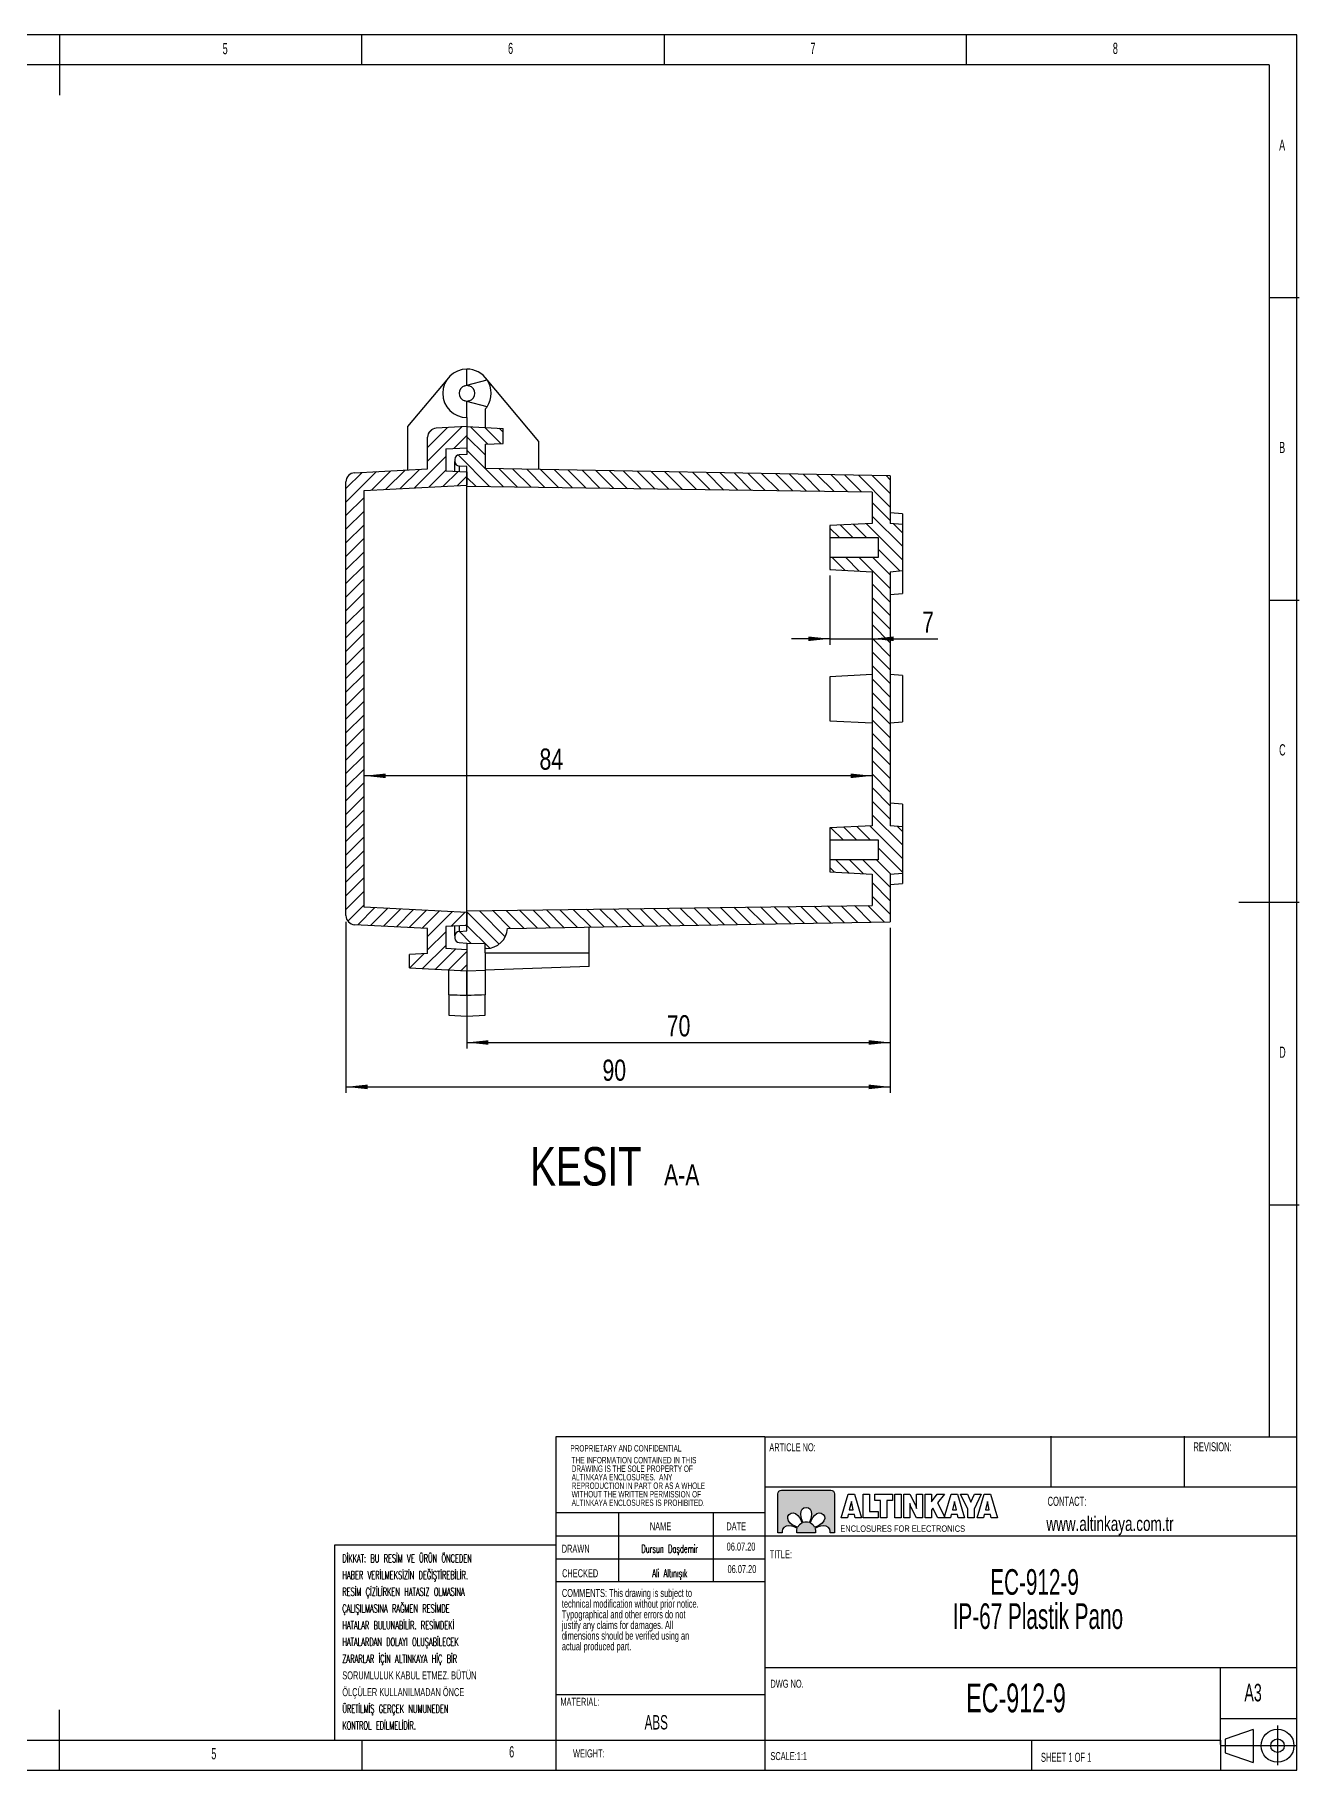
# Model space of a CAD drawing. Header units: millimetres. Extents: x 5 to 415, y 5 to 292.
# Drawn here: x 205.9 to 415, y 5 to 292 of the extents above; entities that cross this region are included whole.
import ezdxf

# ---------------------------------------------------------------- set-up
doc = ezdxf.new("R2010")
doc.units = ezdxf.units.MM
doc.layers.add('LAYER_1', color=179, linetype='Continuous', lineweight=25)
doc.layers.add('LAYER_2', color=1, linetype='Continuous')
doc.styles.add('SLDTEXTSTYLE0', font='TXT', dxfattribs={"width": 0.7})
doc.styles.add('SLDTEXTSTYLE1', font='TXT', dxfattribs={"width": 0.605})
doc.styles.add('SLDTEXTSTYLE2', font='TXT', dxfattribs={"width": 0.605, "bigfont": 'bigfont'})
doc.styles.add('SLDTEXTSTYLE3', font='TXT', dxfattribs={"width": 0.75})
doc.dimstyles.new('SLDDIMSTYLE1', dxfattribs={"dimtxt": 3.5, "dimasz": 3.556, "dimexe": 0, "dimexo": 0.0625, "dimgap": 0.875, "dimtad": 1, "dimrnd": 1e-09, "dimzin": 12, "dimdsep": 46, "dimtxsty": 'SLDTEXTSTYLE3', "dimsah": 1, "dimcen": 0.09, "dimadec": 0, "dimazin": 3, "dimtfac": 1, "dimtofl": 0, "dimtmove": 0, "dimatfit": 3, "dimfxl": 1, "dimfrac": 2, "dimtolj": 1, "dimtzin": 12, "dimarcsym": 0})
doc.dimstyles.new('SLDDIMSTYLE3', dxfattribs={"dimtxt": 3.5, "dimasz": 3.556, "dimexe": 0, "dimexo": 0.0625, "dimgap": 0.875, "dimtad": 1, "dimrnd": 1e-09, "dimzin": 12, "dimdsep": 46, "dimtxsty": 'SLDTEXTSTYLE3', "dimsah": 1, "dimcen": 0.09, "dimadec": 0, "dimazin": 3, "dimtfac": 1, "dimtmove": 0, "dimatfit": 0, "dimfxl": 1, "dimfrac": 2, "dimtolj": 1, "dimtzin": 12, "dimarcsym": 0})

# ---------------------------------------------------------------- blocks, each defined once
blk = doc.blocks.new('Block5')
at = {"layer": 'LAYER_1'}
for p, q in [((6.79, 7.34), (1.01, 5.34)), ((6.79, 7.34), (6.79, 0.54)), ((11.82, 8.19), (11.82, 0)), ((0, 4.03), (15.88, 4.03)), ((1.01, 5.34), (1.01, 2.54)), ((1.01, 2.54), (6.79, 0.54))]:
    blk.add_line(p, q, dxfattribs=at)
for radius in [3.4, 1.4]:
    blk.add_circle((11.82, 3.99), radius, dxfattribs=at)
blk = doc.blocks.new('Block6')
at = {"layer": 'LAYER_1', "color": 250}
for p, q in [((0, 0), (1.27, 4.36)), ((1.27, 4.36), (2.44, 4.36)), ((2.44, 4.36), (3.71, 0)), ((4.04, 0), (4.04, 4.36)), ((4.04, 4.36), (5.2, 4.36)), ((5.2, 4.36), (5.2, 1.16)), ((6.19, 3.21), (6.19, 4.36)), ((6.19, 4.36), (9.41, 4.36)), ((7.23, 3.21), (6.19, 3.21)), ((7.23, 0), (7.23, 3.21)), ((9.41, 3.21), (8.39, 3.21)), ((8.39, 3.21), (8.39, 0)), ((9.41, 4.36), (9.41, 3.21)), ((9.82, 0), (9.82, 4.36)), ((9.82, 4.36), (11, 4.36)), ((11, 4.36), (11, 0)), ((11.52, 0), (11.52, 4.36)), ((11.52, 4.36), (12.62, 4.36)), ((12.62, 4.36), (13.64, 2.33)), ((13.82, 2.3), (13.82, 4.36)), ((13.82, 4.36), (14.92, 4.36)), ((14.92, 4.36), (14.92, 0)), ((15.42, 0), (15.42, 4.36)), ((15.42, 4.36), (16.57, 4.36)), ((16.57, 4.36), (16.57, 2.92)), ((16.57, 2.92), (17.61, 4.36)), ((17.61, 4.36), (18.96, 4.36)), ((18.96, 4.36), (17.67, 2.75)), ((18.94, 0), (20.21, 4.36)), ((20.21, 4.36), (21.38, 4.36)), ((21.38, 4.36), (22.65, 0)), ((23.27, 1.61), (21.94, 4.36)), ((21.94, 4.36), (23.22, 4.36)), ((23.22, 4.36), (23.84, 2.87)), ((23.84, 2.87), (24.47, 4.36)), ((25.72, 4.36), (24.42, 1.61)), ((24.47, 4.36), (25.72, 4.36)), ((25, 0), (26.27, 4.36)), ((26.27, 4.36), (27.44, 4.36)), ((27.44, 4.36), (28.71, 0)), ((1.14, 0), (0, 0)), ((1.28, 0.58), (1.14, 0)), ((2.43, 0.58), (1.28, 0.58)), ((1.86, 3), (1.49, 1.49)), ((1.49, 1.49), (2.22, 1.49)), ((2.22, 1.49), (1.86, 3)), ((2.56, 0), (2.43, 0.58)), ((3.71, 0), (2.56, 0)), ((6.77, 0), (4.04, 0)), ((5.2, 1.16), (6.77, 1.16)), ((6.77, 1.16), (6.77, 0)), ((8.39, 0), (7.23, 0)), ((11, 0), (9.82, 0)), ((12.62, 0), (11.52, 0)), ((12.62, 2.04), (12.62, 0)), ((13.82, 0), (12.8, 2.01)), ((14.92, 0), (13.82, 0)), ((16.57, 0), (15.42, 0)), ((16.86, 1.75), (16.57, 1.39)), ((16.57, 1.39), (16.57, 0)), ((17.74, 0), (16.86, 1.75)), ((17.67, 2.75), (19.12, 0)), ((19.12, 0), (17.74, 0)), ((20.08, 0), (18.94, 0)), ((20.22, 0.58), (20.08, 0)), ((21.37, 0.58), (20.22, 0.58)), ((20.8, 3), (20.43, 1.49)), ((20.43, 1.49), (21.16, 1.49)), ((21.16, 1.49), (20.8, 3)), ((21.5, 0), (21.37, 0.58)), ((22.65, 0), (21.5, 0)), ((23.27, 0), (23.27, 1.61)), ((24.42, 0), (23.27, 0)), ((24.42, 1.61), (24.42, 0)), ((26.14, 0), (25, 0)), ((26.28, 0.58), (26.14, 0)), ((27.43, 0.58), (26.28, 0.58)), ((26.86, 3), (26.49, 1.49)), ((26.49, 1.49), (27.21, 1.49)), ((27.21, 1.49), (26.86, 3)), ((27.56, 0), (27.43, 0.58)), ((28.71, 0), (27.56, 0))]:
    blk.add_line(p, q, dxfattribs=at)
for points in [[(12.7, 2.26), (12.67, 2.37), (12.63, 2.5), (12.59, 2.64)], [(12.59, 2.64), (12.6, 2.56), (12.61, 2.48), (12.62, 2.4)], [(12.62, 2.4), (12.62, 2.31), (12.62, 2.19), (12.62, 2.04)], [(12.8, 2.01), (12.77, 2.07), (12.74, 2.16), (12.7, 2.26)], [(13.64, 2.33), (13.67, 2.28), (13.7, 2.19), (13.73, 2.09)], [(13.73, 2.09), (13.77, 1.99), (13.81, 1.86), (13.85, 1.71)], [(13.82, 1.97), (13.82, 2.06), (13.82, 2.17), (13.82, 2.3)], [(13.85, 1.71), (13.84, 1.79), (13.83, 1.87), (13.82, 1.97)]]:
    blk.add_open_spline(points, degree=3, dxfattribs=at)
blk = doc.blocks.new('SW_NOTE_0')
at = {"color": 0, "linetype": 'Continuous', "lineweight": 18, "insert": (0, 1.71), "char_height": 1.3229, "attachment_point": 1, "style": 'SLDTEXTSTYLE0'}
blk.add_mtext('ENCLOSURES FOR ELECTRONICS', dxfattribs=at)
blk = doc.blocks.new('Block4')
at = {"color": 7, "linetype": 'Continuous', "lineweight": 18}
blk.add_blockref('SW_NOTE_0', (0.07, -0.34), dxfattribs=at)
blk = doc.blocks.new('SW_NOTE_0_1')
at = {"layer": 'LAYER_1', "color": 0, "attachment_point": 2, "style": 'SLDTEXTSTYLE1'}
for s, insert, char_height in [('EC-912-9', (12.17, 5.46), 4.233), ('IP-67 Plastik Pano', (12.72, -0.19), 4.2333)]:
    blk.add_mtext(s, dxfattribs=dict(at, insert=insert, char_height=char_height))
blk = doc.blocks.new('SW_NOTE_0_2')
at = {"color": 0, "linetype": 'Continuous', "lineweight": 0, "char_height": 1.3229, "attachment_point": 1, "style": 'SLDTEXTSTYLE1'}
for s, insert in [('technical modification without prior notice.', (0, -0.06)), ('COMMENTS: This drawing is subject to', (0, 1.71)), ('Typographical and other errors do not', (0, -1.82)), ('justify any claims for damages. All', (0, -3.59)), ('dimensions should be verified using an', (0, -5.35)), ('actual produced part.', (0, -7.11))]:
    blk.add_mtext(s, dxfattribs=dict(at, insert=insert))
blk = doc.blocks.new('SW_NOTE_0_3')
at = {"color": 0, "linetype": 'Continuous', "lineweight": 0, "char_height": 1.0583, "attachment_point": 1, "style": 'SLDTEXTSTYLE1'}
for s, insert in [('THE INFORMATION CONTAINED IN THIS', (0, 1.36)), ('ALTINKAYA ENCLOSURES.  ANY', (0, -1.46)), ('DRAWING IS THE SOLE PROPERTY OF', (0, -0.05)), ('REPRODUCTION IN PART OR AS A WHOLE', (0, -2.87)), ('WITHOUT THE WRITTEN PERMISSION OF', (0, -4.28)), ('ALTINKAYA ENCLOSURES IS PROHIBITED.', (0, -5.69))]:
    blk.add_mtext(s, dxfattribs=dict(at, insert=insert))
blk = doc.blocks.new('SW_NOTE_0_4')
at = {"layer": 'LAYER_1', "color": 0, "char_height": 1.3229, "attachment_point": 1}
for s, insert, style in [('DİKKAT: BU RESİM VE ÜRÜN ÖNCEDEN', (0, 1.71), 'SLDTEXTSTYLE2'), ('HABER VERİLMEKSİZİN DEĞİŞTİREBİLİR.', (0, -1.06), 'SLDTEXTSTYLE2'), ('RESİM ÇİZİLİRKEN HATASIZ OLMASINA', (0, -3.82), 'SLDTEXTSTYLE2'), ('ÇALIŞILMASINA RAĞMEN RESİMDE', (0, -6.59), 'SLDTEXTSTYLE2'), ('HATALAR BULUNABİLİR. RESİMDEKİ', (0, -9.35), 'SLDTEXTSTYLE2'), ('HATALARDAN DOLAYI OLUŞABİLECEK', (0, -12.11), 'SLDTEXTSTYLE2'), ('ZARARLAR İÇİN ALTINKAYA HİÇ BİR', (0, -14.88), 'SLDTEXTSTYLE2'), ('SORUMLULUK KABUL ETMEZ. BÜTÜN', (0, -17.64), 'SLDTEXTSTYLE1'), ('ÖLÇÜLER KULLANILMADAN ÖNCE', (0, -20.41), 'SLDTEXTSTYLE1'), ('ÜRETİLMİŞ GERÇEK NUMUNEDEN', (0, -23.17), 'SLDTEXTSTYLE2'), ('KONTROL EDİLMELİDİR.', (0, -25.93), 'SLDTEXTSTYLE2')]:
    blk.add_mtext(s, dxfattribs=dict(at, insert=insert, style=style))
blk = doc.blocks.new('_D_10')
at = {"layer": 'LAYER_1'}
for p, q in [((347.37, 144.32), (347.37, 124.35)), ((277.37, 132.11), (277.37, 124.35)), ((277.37, 125.35), (347.37, 125.35))]:
    blk.add_line(p, q, dxfattribs=at)
for points in [[(277.37, 125.35), (280.93, 124.97), (280.93, 125.73)], [(347.37, 125.35), (343.81, 125.73), (343.81, 124.97)]]:
    blk.add_solid(points, dxfattribs=at)
at = {"layer": 'LAYER_1', "insert": (310.41, 129.86), "char_height": 3.5, "attachment_point": 1, "style": 'SLDTEXTSTYLE3'}
blk.add_mtext('70', dxfattribs=at)
blk = doc.blocks.new('_D_11')
at = {"layer": 'LAYER_1'}
for p, q in [((257.37, 145.33), (257.37, 117.01)), ((347.37, 144.32), (347.37, 117.01)), ((257.37, 118.01), (347.37, 118.01))]:
    blk.add_line(p, q, dxfattribs=at)
for points in [[(257.37, 118.01), (260.93, 117.63), (260.93, 118.39)], [(347.37, 118.01), (343.81, 118.39), (343.81, 117.63)]]:
    blk.add_solid(points, dxfattribs=at)
at = {"layer": 'LAYER_1', "insert": (299.78, 122.52), "char_height": 3.5, "attachment_point": 1, "style": 'SLDTEXTSTYLE3'}
blk.add_mtext('90', dxfattribs=at)
blk = doc.blocks.new('_D_12')
at = {"layer": 'LAYER_1'}
blk.add_line((344.37, 169.45), (260.37, 169.45), dxfattribs=at)
for points in [[(260.37, 169.45), (263.93, 169.07), (263.93, 169.83)], [(344.37, 169.45), (340.81, 169.83), (340.81, 169.07)]]:
    blk.add_solid(points, dxfattribs=at)
at = {"layer": 'LAYER_1', "insert": (289.37, 173.96), "char_height": 3.5, "attachment_point": 1, "style": 'SLDTEXTSTYLE3'}
blk.add_mtext('84', dxfattribs=at)
blk = doc.blocks.new('_D_13')
at = {"layer": 'LAYER_1'}
for p, q in [((337.37, 202.57), (337.37, 191.11)), ((337.37, 192.11), (331.02, 192.11)), ((337.37, 192.11), (344.37, 192.11)), ((344.37, 192.11), (355.21, 192.11))]:
    blk.add_line(p, q, dxfattribs=at)
for points in [[(337.37, 192.11), (333.81, 192.49), (333.81, 191.73)], [(344.37, 192.11), (347.93, 191.73), (347.93, 192.49)]]:
    blk.add_solid(points, dxfattribs=at)
at = {"layer": 'LAYER_1', "insert": (352.63, 196.62), "char_height": 3.5, "attachment_point": 1, "style": 'SLDTEXTSTYLE3'}
blk.add_mtext('7', dxfattribs=at)
blk = doc.blocks.new('SW_NOTE_0_5')
at = {"layer": 'LAYER_1', "color": 0, "attachment_point": 2, "style": 'SLDTEXTSTYLE3'}
for s, insert, char_height in [('KESIT', (9.72, 8.19), 6.35), ('A-A', (25.56, 5.35), 3.5)]:
    blk.add_mtext(s, dxfattribs=dict(at, insert=insert, char_height=char_height))

msp = doc.modelspace()

# ---------------------------------------------------------------- hatches: boundary and pattern name
at = {"layer": 'LAYER_1', "linetype": 'Continuous', "lineweight": 18}
h = msp.add_hatch(dxfattribs=at)
h.set_pattern_fill('ANSI31', color=256, scale=0.5, angle=180, style=0)
edge = h.paths.add_edge_path(flags=0)
edge.add_line((273.87, 140.883), (273.87, 144.516))
edge.add_line((273.87, 144.516), (277.37, 144.699))
edge.add_line((277.37, 144.699), (277.37, 146.863))
edge.add_line((277.37, 146.863), (260.37, 147.754))
edge.add_line((260.37, 147.754), (260.37, 216.645))
edge.add_line((260.37, 216.645), (277.37, 217.536))
edge.add_line((277.37, 217.536), (277.37, 219.699))
edge.add_line((277.37, 219.699), (273.87, 219.883))
edge.add_line((273.87, 219.883), (273.87, 223.516))
edge.add_line((273.87, 223.516), (277.37, 223.699))
edge.add_line((277.37, 223.699), (277.37, 227.199))
edge.add_line((277.37, 227.199), (272.291, 226.933))
edge.add_arc((272.37, 225.435), 1.5, 93, 180)
edge.add_line((270.87, 225.435), (270.87, 220.199))
edge.add_line((270.87, 220.199), (258.791, 219.566))
edge.add_arc((258.87, 218.068), 1.5, 93, 180)
edge.add_line((257.37, 218.068), (257.37, 146.33))
edge.add_arc((258.87, 146.33), 1.5, 180, 267)
edge.add_line((258.791, 144.832), (270.87, 144.199))
edge.add_line((270.87, 144.199), (270.87, 140.04))
edge.add_line((270.87, 140.04), (267.87, 139.883))
edge.add_line((267.87, 139.883), (267.87, 137.697))
edge.add_line((267.87, 137.697), (277.37, 137.199))
edge.add_line((277.37, 137.199), (277.37, 140.699))
edge.add_line((277.37, 140.699), (273.87, 140.883))
h = msp.add_hatch(dxfattribs=at)
h.set_pattern_fill('ANSI31', color=256, scale=0.5, angle=90, style=0)
edge = h.paths.add_edge_path(flags=0)
edge.add_line((277.37, 217.303), (344.37, 216.368))
edge.add_line((344.37, 216.368), (344.37, 211.199))
edge.add_line((344.37, 211.199), (337.37, 210.832))
edge.add_line((337.37, 210.832), (337.37, 208.849))
edge.add_line((337.37, 208.849), (345.37, 208.849))
edge.add_line((345.37, 208.849), (345.37, 205.549))
edge.add_line((345.37, 205.549), (337.37, 205.549))
edge.add_line((337.37, 205.549), (337.37, 203.566))
edge.add_line((337.37, 203.566), (344.37, 203.199))
edge.add_line((344.37, 203.199), (344.37, 161.199))
edge.add_line((344.37, 161.199), (337.37, 160.832))
edge.add_line((337.37, 160.832), (337.37, 158.849))
edge.add_line((337.37, 158.849), (345.37, 158.849))
edge.add_line((345.37, 158.849), (345.37, 155.549))
edge.add_line((345.37, 155.549), (337.37, 155.549))
edge.add_line((337.37, 155.549), (337.37, 153.566))
edge.add_line((337.37, 153.566), (344.37, 153.199))
edge.add_line((344.37, 153.199), (344.37, 148.03))
edge.add_line((344.37, 148.03), (277.37, 147.095))
edge.add_line((277.37, 147.095), (277.37, 143.799))
edge.add_line((277.37, 143.799), (276.081, 143.732))
edge.add_arc((276.12, 142.983), 0.75, 93, 180)
edge.add_line((275.37, 142.983), (275.37, 142.616))
edge.add_arc((276.12, 142.616), 0.75, 180, 267)
edge.add_line((276.081, 141.867), (277.37, 141.799))
edge.add_line((277.37, 141.799), (277.37, 141.751))
edge.add_line((277.37, 141.751), (280.37, 141.699))
edge.add_line((280.37, 141.699), (280.37, 140.899))
edge.add_line((280.37, 140.899), (280.575, 140.899))
edge.add_arc((280.575, 144.399), 3.5, 270, 356.9245)
edge.add_line((284.07, 144.211), (347.37, 145.316))
edge.add_line((347.37, 145.316), (347.37, 153.199))
edge.add_line((347.37, 153.199), (349.37, 153.374))
edge.add_line((349.37, 153.374), (349.37, 161.024))
edge.add_line((349.37, 161.024), (347.37, 161.199))
edge.add_line((347.37, 161.199), (347.37, 203.199))
edge.add_line((347.37, 203.199), (349.37, 203.374))
edge.add_line((349.37, 203.374), (349.37, 211.024))
edge.add_line((349.37, 211.024), (347.37, 211.199))
edge.add_line((347.37, 211.199), (347.37, 219.082))
edge.add_line((347.37, 219.082), (280.37, 220.251))
edge.add_line((280.37, 220.251), (280.37, 224.28))
edge.add_line((280.37, 224.28), (283.37, 224.385))
edge.add_line((283.37, 224.385), (283.37, 226.885))
edge.add_line((283.37, 226.885), (277.37, 227.199))
edge.add_line((277.37, 227.199), (277.37, 222.599))
edge.add_line((277.37, 222.599), (276.081, 222.532))
edge.add_arc((276.12, 221.783), 0.75, 93, 180)
edge.add_line((275.37, 221.783), (275.37, 221.416))
edge.add_arc((276.12, 221.416), 0.75, 180, 267)
edge.add_line((276.081, 220.667), (277.37, 220.599))
edge.add_line((277.37, 220.599), (277.37, 217.303))
at = {"layer": 'LAYER_2'}
h = msp.add_hatch(color=256, dxfattribs=at)
edge = h.paths.add_edge_path(flags=0)
edge.add_spline(control_points=[(329.363, 51.312), (329.041, 51.312), (328.778, 51.05), (328.778, 50.727)], knot_values=[0.9444444, 0.9444444, 0.9444444, 0.9444444, 1, 1, 1, 1], weights=[1, 1, 1, 1], degree=3, periodic=0)
edge.add_line((328.778, 50.727), (328.778, 44.291))
edge.add_line((328.778, 44.291), (329.516, 44.291))
edge.add_spline(control_points=[(329.516, 44.291), (329.5, 44.362), (329.491, 44.438), (329.492, 44.518)], knot_values=[0.7777778, 0.7777778, 0.7777778, 0.7777778, 0.8333333, 0.8333333, 0.8333333, 0.8333333], weights=[1, 1, 1, 1], degree=3, periodic=0)
edge.add_spline(control_points=[(329.492, 44.518), (329.489, 45.083), (329.911, 45.404), (330.619, 45.418)], knot_values=[0.7222222, 0.7222222, 0.7222222, 0.7222222, 0.7777778, 0.7777778, 0.7777778, 0.7777778], weights=[1, 1, 1, 1], degree=3, periodic=0)
edge.add_spline(control_points=[(330.619, 45.418), (331.239, 45.429), (331.856, 45.083), (331.999, 44.997)], knot_values=[0.6666667, 0.6666667, 0.6666667, 0.6666667, 0.7222222, 0.7222222, 0.7222222, 0.7222222], weights=[1, 1, 1, 1], degree=3, periodic=0)
edge.add_spline(control_points=[(331.999, 44.997), (331.948, 44.845), (331.921, 44.683), (331.921, 44.514)], knot_values=[0.6111111, 0.6111111, 0.6111111, 0.6111111, 0.6666667, 0.6666667, 0.6666667, 0.6666667], weights=[1, 1, 1, 1], degree=3, periodic=0)
edge.add_spline(control_points=[(331.921, 44.514), (331.921, 44.438), (331.926, 44.364), (331.937, 44.291)], knot_values=[0.5555556, 0.5555556, 0.5555556, 0.5555556, 0.6111111, 0.6111111, 0.6111111, 0.6111111], weights=[1, 1, 1, 1], degree=3, periodic=0)
edge.add_line((331.937, 44.291), (334.981, 44.291))
edge.add_spline(control_points=[(334.981, 44.291), (334.992, 44.364), (334.997, 44.438), (334.997, 44.514)], knot_values=[0.4444444, 0.4444444, 0.4444444, 0.4444444, 0.5, 0.5, 0.5, 0.5], weights=[1, 1, 1, 1], degree=3, periodic=0)
edge.add_spline(control_points=[(334.997, 44.514), (334.997, 44.68), (334.971, 44.839), (334.922, 44.989)], knot_values=[0.3888889, 0.3888889, 0.3888889, 0.3888889, 0.4444444, 0.4444444, 0.4444444, 0.4444444], weights=[1, 1, 1, 1], degree=3, periodic=0)
edge.add_spline(control_points=[(334.922, 44.989), (335.07, 45.077), (335.683, 45.419), (336.299, 45.408)], knot_values=[0.3333333, 0.3333333, 0.3333333, 0.3333333, 0.3888889, 0.3888889, 0.3888889, 0.3888889], weights=[1, 1, 1, 1], degree=3, periodic=0)
edge.add_spline(control_points=[(336.299, 45.408), (337.007, 45.395), (337.429, 45.073), (337.427, 44.509)], knot_values=[0.2777778, 0.2777778, 0.2777778, 0.2777778, 0.3333333, 0.3333333, 0.3333333, 0.3333333], weights=[1, 1, 1, 1], degree=3, periodic=0)
edge.add_spline(control_points=[(337.427, 44.509), (337.427, 44.432), (337.419, 44.359), (337.404, 44.291)], knot_values=[0.2222222, 0.2222222, 0.2222222, 0.2222222, 0.2777778, 0.2777778, 0.2777778, 0.2777778], weights=[1, 1, 1, 1], degree=3, periodic=0)
edge.add_line((337.404, 44.291), (338.14, 44.291))
edge.add_line((338.14, 44.291), (338.14, 50.727))
edge.add_spline(control_points=[(338.14, 50.727), (338.14, 51.05), (337.877, 51.312), (337.555, 51.312)], knot_values=[0.0555556, 0.0555556, 0.0555556, 0.0555556, 0.1111111, 0.1111111, 0.1111111, 0.1111111], weights=[1, 1, 1, 1], degree=3, periodic=0)
edge.add_line((337.555, 51.312), (329.363, 51.312))
edge = h.paths.add_edge_path(flags=0)
edge.add_spline(control_points=[(333.943, 45.974), (333.791, 46.025), (333.628, 46.052), (333.459, 46.052)], knot_values=[0.6666667, 0.6666667, 0.6666667, 0.6666667, 0.8333333, 0.8333333, 0.8333333, 0.8333333], weights=[1, 1, 1, 1], degree=3, periodic=0)
edge.add_spline(control_points=[(333.459, 46.052), (333.293, 46.052), (333.133, 46.026), (332.984, 45.977)], knot_values=[0.8333333, 0.8333333, 0.8333333, 0.8333333, 1, 1, 1, 1], weights=[1, 1, 1, 1], degree=3, periodic=0)
edge.add_spline(control_points=[(332.984, 45.977), (332.895, 46.124), (332.553, 46.737), (332.565, 47.354)], knot_values=[0, 0, 0, 0, 0.1666667, 0.1666667, 0.1666667, 0.1666667], weights=[1, 1, 1, 1], degree=3, periodic=0)
edge.add_spline(control_points=[(332.565, 47.354), (332.578, 48.062), (332.9, 48.483), (333.464, 48.481)], knot_values=[0.1666667, 0.1666667, 0.1666667, 0.1666667, 0.3333333, 0.3333333, 0.3333333, 0.3333333], weights=[1, 1, 1, 1], degree=3, periodic=0)
edge.add_spline(control_points=[(333.464, 48.481), (334.028, 48.483), (334.35, 48.062), (334.363, 47.354)], knot_values=[0.3333333, 0.3333333, 0.3333333, 0.3333333, 0.5, 0.5, 0.5, 0.5], weights=[1, 1, 1, 1], degree=3, periodic=0)
edge.add_spline(control_points=[(334.363, 47.354), (334.374, 46.733), (334.028, 46.117), (333.943, 45.974)], knot_values=[0.5, 0.5, 0.5, 0.5, 0.6666667, 0.6666667, 0.6666667, 0.6666667], weights=[1, 1, 1, 1], degree=3, periodic=0)
edge = h.paths.add_edge_path(flags=0)
edge.add_spline(control_points=[(332.091, 47.16), (332.537, 46.731), (332.728, 46.052), (332.769, 45.889)], knot_values=[0.6, 0.6, 0.6, 0.6, 0.8, 0.8, 0.8, 0.8], weights=[1, 1, 1, 1], degree=3, periodic=0)
edge.add_spline(control_points=[(332.769, 45.889), (332.476, 45.741), (332.237, 45.503), (332.088, 45.212)], knot_values=[0.8, 0.8, 0.8, 0.8, 1, 1, 1, 1], weights=[1, 1, 1, 1], degree=3, periodic=0)
edge.add_spline(control_points=[(332.088, 45.212), (331.919, 45.254), (331.246, 45.446), (330.819, 45.889)], knot_values=[0, 0, 0, 0, 0.2, 0.2, 0.2, 0.2], weights=[1, 1, 1, 1], degree=3, periodic=0)
edge.add_spline(control_points=[(330.819, 45.889), (330.328, 46.399), (330.257, 46.924), (330.658, 47.322)], knot_values=[0.2, 0.2, 0.2, 0.2, 0.4, 0.4, 0.4, 0.4], weights=[1, 1, 1, 1], degree=3, periodic=0)
edge.add_spline(control_points=[(330.658, 47.322), (331.056, 47.722), (331.581, 47.652), (332.091, 47.16)], knot_values=[0.4, 0.4, 0.4, 0.4, 0.6, 0.6, 0.6, 0.6], weights=[1, 1, 1, 1], degree=3, periodic=0)
edge = h.paths.add_edge_path(flags=0)
edge.add_spline(control_points=[(336.106, 45.882), (335.676, 45.436), (334.997, 45.245), (334.834, 45.204)], knot_values=[0.6, 0.6, 0.6, 0.6, 0.8, 0.8, 0.8, 0.8], weights=[1, 1, 1, 1], degree=3, periodic=0)
edge.add_spline(control_points=[(334.834, 45.204), (334.687, 45.497), (334.449, 45.736), (334.157, 45.885)], knot_values=[0.8, 0.8, 0.8, 0.8, 1, 1, 1, 1], weights=[1, 1, 1, 1], degree=3, periodic=0)
edge.add_spline(control_points=[(334.157, 45.885), (334.199, 46.053), (334.391, 46.726), (334.834, 47.153)], knot_values=[0, 0, 0, 0, 0.2, 0.2, 0.2, 0.2], weights=[1, 1, 1, 1], degree=3, periodic=0)
edge.add_spline(control_points=[(334.834, 47.153), (335.344, 47.645), (335.87, 47.715), (336.267, 47.315)], knot_values=[0.2, 0.2, 0.2, 0.2, 0.4, 0.4, 0.4, 0.4], weights=[1, 1, 1, 1], degree=3, periodic=0)
edge.add_spline(control_points=[(336.267, 47.315), (336.668, 46.917), (336.597, 46.392), (336.106, 45.882)], knot_values=[0.4, 0.4, 0.4, 0.4, 0.6, 0.6, 0.6, 0.6], weights=[1, 1, 1, 1], degree=3, periodic=0)

# ---------------------------------------------------------------- linework, layer by layer
at = {"color": 7, "linetype": 'Continuous', "lineweight": 25}
for p, q in [((277.37, 234.045), (277.37, 236.699)), ((274.306, 235.27), (267.533, 227.199)), ((277.033, 233.955), (277.37, 234.045)), ((277.37, 234.045), (280.687, 234.934)), ((277.37, 234.045), (277.706, 233.955)), ((289.27, 224.74), (280.434, 235.27)), ((277.37, 231.353), (277.033, 231.443)), ((277.706, 231.443), (277.37, 231.353)), ((277.37, 228.699), (277.37, 231.353)), ((280.687, 230.464), (277.37, 231.353)), ((280.37, 230.053), (280.37, 227.042)), ((267.533, 227.199), (267.533, 220.024)), ((277.37, 227.199), (272.291, 226.933)), ((277.37, 228.699), (277.37, 227.199)), ((277.37, 227.199), (277.37, 223.699)), ((277.37, 227.199), (277.37, 222.599)), ((277.37, 227.199), (283.37, 226.885)), ((283.37, 224.385), (283.37, 226.885)), ((270.87, 220.199), (270.87, 225.435)), ((280.37, 224.28), (283.37, 224.385)), ((280.37, 224.28), (280.37, 220.251)), ((289.27, 220.096), (289.27, 224.74)), ((273.87, 223.516), (277.37, 223.699)), ((273.87, 223.516), (273.87, 219.883)), ((275.37, 221.783), (275.37, 221.416)), ((275.37, 219.804), (275.37, 221.416)), ((277.37, 222.599), (276.081, 222.532)), ((258.791, 219.566), (270.87, 220.199)), ((273.87, 219.883), (277.37, 219.699)), ((277.37, 220.599), (276.081, 220.667)), ((277.37, 217.303), (277.37, 220.599)), ((277.37, 219.699), (277.37, 217.536)), ((347.37, 219.082), (280.37, 220.251)), ((347.37, 219.082), (347.37, 211.199)), ((257.37, 146.33), (257.37, 218.068)), ((260.37, 216.645), (277.37, 217.536)), ((260.37, 147.754), (260.37, 216.645)), ((344.37, 216.368), (277.37, 217.303)), ((277.37, 148.595), (277.37, 215.804)), ((344.37, 216.368), (344.37, 211.199)), ((349.37, 212.774), (347.37, 212.949)), ((349.37, 212.774), (349.37, 211.024)), ((344.37, 211.199), (337.37, 210.832)), ((337.37, 210.832), (337.37, 208.849)), ((349.37, 211.024), (347.37, 211.199)), ((349.37, 211.024), (349.37, 203.374)), ((337.37, 208.849), (345.37, 208.849)), ((337.37, 208.849), (337.37, 205.549)), ((345.37, 208.849), (345.37, 205.549)), ((337.37, 205.549), (337.37, 203.566)), ((345.37, 205.549), (337.37, 205.549)), ((337.37, 203.566), (344.37, 203.199)), ((344.37, 203.199), (344.37, 161.199)), ((347.37, 203.199), (349.37, 203.374)), ((347.37, 203.199), (347.37, 161.199)), ((349.37, 203.374), (349.37, 199.624)), ((347.37, 199.449), (349.37, 199.624)), ((344.37, 186.199), (337.37, 185.832)), ((337.37, 185.832), (337.37, 178.566)), ((349.37, 186.024), (347.37, 186.199)), ((349.37, 186.024), (349.37, 178.374)), ((337.37, 178.566), (344.37, 178.199)), ((347.37, 178.199), (349.37, 178.374)), ((349.37, 164.774), (347.37, 164.949)), ((349.37, 164.774), (349.37, 161.024)), ((344.37, 161.199), (337.37, 160.832)), ((337.37, 160.832), (337.37, 158.849)), ((349.37, 161.024), (347.37, 161.199)), ((349.37, 161.024), (349.37, 153.374)), ((337.37, 158.849), (345.37, 158.849)), ((337.37, 158.849), (337.37, 155.549)), ((345.37, 158.849), (345.37, 155.549)), ((337.37, 155.549), (337.37, 153.566)), ((345.37, 155.549), (337.37, 155.549)), ((337.37, 153.566), (344.37, 153.199)), ((344.37, 153.199), (344.37, 148.03)), ((347.37, 153.199), (349.37, 153.374)), ((347.37, 153.199), (347.37, 145.316)), ((349.37, 153.374), (349.37, 151.624)), ((347.37, 151.449), (349.37, 151.624)), ((277.37, 146.863), (260.37, 147.754)), ((277.37, 147.095), (344.37, 148.03)), ((277.37, 143.799), (277.37, 147.095)), ((277.37, 146.863), (277.37, 144.699)), ((270.87, 144.199), (258.791, 144.832)), ((270.87, 140.04), (270.87, 144.199)), ((277.37, 144.699), (273.87, 144.516)), ((273.87, 144.516), (273.87, 140.883)), ((275.37, 142.983), (275.37, 144.594)), ((276.081, 143.732), (277.37, 143.799)), ((284.07, 144.211), (347.37, 145.316)), ((297.57, 140.199), (297.57, 144.447)), ((277.37, 140.699), (273.87, 140.883)), ((275.37, 142.983), (275.37, 142.616)), ((276.081, 141.867), (277.37, 141.799)), ((277.37, 141.799), (277.37, 141.751)), ((277.37, 141.751), (280.37, 141.699)), ((277.37, 141.751), (277.37, 140.699)), ((277.37, 140.699), (277.37, 137.199)), ((280.37, 140.899), (280.37, 141.699)), ((280.575, 140.899), (280.37, 140.899)), ((280.37, 140.199), (280.37, 140.899)), ((270.87, 140.04), (267.87, 139.883)), ((267.87, 137.697), (267.87, 139.883)), ((280.37, 140.199), (280.37, 137.304)), ((280.37, 140.199), (297.57, 140.199)), ((297.57, 137.905), (280.37, 137.304)), ((297.57, 137.905), (297.57, 140.199)), ((267.87, 137.697), (277.37, 137.199)), ((277.37, 137.199), (280.37, 137.304)), ((274.37, 133.209), (274.37, 129.856)), ((277.37, 133.111), (277.37, 129.699)), ((280.37, 129.856), (280.37, 133.209)), ((274.37, 129.856), (277.37, 129.699)), ((277.37, 129.699), (280.37, 129.856))]:
    msp.add_line(p, q, dxfattribs=at)
at = {"color": 8, "linetype": 'Continuous', "lineweight": 25}
for p, q in [((276.081, 220.667), (276.081, 219.767)), ((276.081, 144.632), (276.081, 143.732))]:
    msp.add_line(p, q, dxfattribs=at)
at = {"color": 7, "linetype": 'Continuous', "lineweight": 25}
for centre, radius, start, end in [((277.37, 232.699), 4, 90, 270), ((277.37, 232.699), 4, 33.96557, 90), ((277.37, 232.699), 1.3, 105, 255), ((277.37, 232.699), 1.3, 285, 75), ((277.37, 232.699), 4, 326.03443, 33.96557), ((277.37, 232.699), 4, 318.59038, 326.03443), ((272.37, 225.435), 1.5, 93, 180), ((276.12, 221.783), 0.75, 93, 180), ((276.12, 221.416), 0.75, 180, 267), ((258.87, 218.068), 1.5, 93, 180), ((258.87, 146.33), 1.5, 180, 267), ((276.12, 142.983), 0.75, 93, 180), ((280.575, 144.399), 3.5, 270, 356.9245), ((276.12, 142.616), 0.75, 180, 267)]:
    msp.add_arc(centre, radius, start, end, dxfattribs=at)
for points, knots in [([(277.37, 215.804), (277.37, 216), (277.37, 216.196), (277.37, 216.559), (277.37, 216.725), (277.37, 217.003), (277.37, 217.114), (277.37, 217.264), (277.37, 217.303), (277.37, 217.303)], [2.356292, 2.356292, 2.356292, 2.356292, 2.7489423, 2.7489423, 3.1415927, 3.1415927, 3.534243, 3.534243, 3.9268933, 3.9268933, 3.9268933, 3.9268933]), ([(277.37, 147.095), (277.37, 147.095), (277.37, 147.134), (277.37, 147.284), (277.37, 147.395), (277.37, 147.673), (277.37, 147.839), (277.37, 148.202), (277.37, 148.398), (277.37, 148.595)], [2.356292, 2.356292, 2.356292, 2.356292, 2.7489423, 2.7489423, 3.1415927, 3.1415927, 3.534243, 3.534243, 3.9268933, 3.9268933, 3.9268933, 3.9268933]), ([(277.37, 147.148), (277.37, 147.15), (277.37, 147.219), (277.37, 147.483), (277.37, 147.844), (277.37, 148.093), (277.37, 148.194)], [0, 0, 0, 0, 0.0099028, 0.3804049, 0.7508098, 1, 1, 1, 1]), ([(274.37, 133.209), (274.37, 133.812), (274.37, 134.368), (274.37, 135.135), (274.37, 135.376), (274.37, 135.818), (274.37, 136.022), (274.37, 136.392), (274.37, 136.559), (274.37, 136.843), (274.37, 136.963), (274.37, 137.158), (274.37, 137.233), (274.37, 137.331), (274.37, 137.356), (274.37, 137.356)], [0, 0, 0, 0, 0.25, 0.25, 0.375, 0.375, 0.5, 0.5, 0.625, 0.625, 0.75, 0.75, 0.875, 0.875, 1, 1, 1, 1]), ([(277.37, 137.199), (277.37, 137.199), (277.37, 137.103), (277.37, 136.815), (277.37, 136.696), (277.37, 136.417), (277.37, 136.256), (277.37, 135.892), (277.37, 135.689), (277.37, 135.252), (277.37, 135.018), (277.37, 134.518), (277.37, 134.25), (277.37, 133.696), (277.37, 133.409), (277.37, 133.111)], [0, 0, 0, 0, 0.25, 0.25, 0.375, 0.375, 0.5, 0.5, 0.625, 0.625, 0.75, 0.75, 0.875, 0.875, 1, 1, 1, 1]), ([(277.37, 133.111), (277.37, 133.707), (277.37, 134.256), (277.37, 135.012), (277.37, 135.249), (277.37, 135.685), (277.37, 135.886), (277.37, 136.25), (277.37, 136.414), (277.37, 136.694), (277.37, 136.812), (277.37, 137.004), (277.37, 137.077), (277.37, 137.175), (277.37, 137.199), (277.37, 137.199)], [0, 0, 0, 0, 0.25, 0.25, 0.375, 0.375, 0.5, 0.5, 0.625, 0.625, 0.75, 0.75, 0.875, 0.875, 1, 1, 1, 1]), ([(280.37, 137.356), (280.37, 137.356), (280.37, 137.258), (280.37, 136.966), (280.37, 136.845), (280.37, 136.561), (280.37, 136.398), (280.37, 136.028), (280.37, 135.821), (280.37, 135.379), (280.37, 135.141), (280.37, 134.633), (280.37, 134.362), (280.37, 133.801), (280.37, 133.51), (280.37, 133.209)], [0, 0, 0, 0, 0.25, 0.25, 0.375, 0.375, 0.5, 0.5, 0.625, 0.625, 0.75, 0.75, 0.875, 0.875, 1, 1, 1, 1]), ([(277.37, 133.111), (276.641, 133.135), (275.911, 133.159), (275.182, 133.182), (274.911, 133.191), (274.641, 133.2), (274.37, 133.209)], [0, 0, 0, 0, 0.0021909429, 0.0021909429, 0.0021909429, 0.003004555, 0.003004555, 0.003004555, 0.003004555]), ([(280.37, 133.209), (279.604, 133.184), (278.838, 133.159), (278.072, 133.134), (277.838, 133.126), (277.604, 133.118), (277.37, 133.111)], [0, 0, 0, 0, 0.0023009652, 0.0023009652, 0.0023009652, 0.003004555, 0.003004555, 0.003004555, 0.003004555])]:
    msp.add_open_spline(points, degree=3, knots=knots, dxfattribs=at)
at = {"layer": 'LAYER_1'}
for p, q in [((414.595, 292), (5, 292)), ((210, 292), (210, 282)), ((260, 287), (260, 292)), ((310, 292), (310, 287)), ((360, 287), (360, 292)), ((414.595, 5), (414.595, 292)), ((410, 287), (10, 287)), ((410, 287), (410, 60.159)), ((415, 248.5), (410, 248.5)), ((410, 198.5), (415, 198.5)), ((415, 148.5), (405, 148.5)), ((410, 98.5), (415, 98.5)), ((326.6, 60.159), (292.067, 60.159)), ((292.067, 60.159), (292.067, 5)), ((326.6, 60.159), (414.595, 60.159)), ((326.6, 60.159), (326.6, 5)), ((373.964, 51.832), (373.964, 60.25)), ((396.027, 51.832), (396.027, 60.231)), ((414.595, 51.832), (326.6, 51.832)), ((326.6, 47.591), (292.067, 47.591)), ((302.411, 47.591), (302.411, 36.14)), ((318.106, 47.591), (318.106, 36.15)), ((292.067, 43.751), (326.6, 43.751)), ((326.6, 43.751), (414.595, 43.751)), ((292.067, 42.244), (255.446, 42.244)), ((255.446, 42.244), (255.446, 10)), ((292.067, 39.941), (326.6, 39.941)), ((326.6, 36.15), (292.067, 36.15)), ((326.6, 22), (414.595, 22)), ((402, 9.25), (402, 22)), ((292.067, 17.52), (326.6, 17.52)), ((210, 5), (210, 15)), ((414.595, 13.5), (402, 13.5)), ((10, 10), (227.8, 10)), ((227.8, 10), (402, 10)), ((260, 10), (260, 5)), ((370.8, 5), (370.8, 10)), ((402, 10), (402, 5)), ((5, 5), (414.595, 5))]:
    msp.add_line(p, q, dxfattribs=at)
at = {"layer": 'LAYER_2', "color": 22}
for p, q in [((328.778, 44.291), (328.778, 50.727)), ((329.363, 51.312), (337.555, 51.312)), ((338.14, 50.727), (338.14, 44.291)), ((329.516, 44.291), (328.778, 44.291)), ((334.981, 44.291), (331.937, 44.291)), ((338.14, 44.291), (337.404, 44.291))]:
    msp.add_line(p, q, dxfattribs=at)
for points in [[(328.778, 50.727), (328.778, 51.05), (329.041, 51.312), (329.363, 51.312)], [(337.555, 51.312), (337.877, 51.312), (338.14, 51.05), (338.14, 50.727)], [(330.819, 45.889), (330.328, 46.399), (330.257, 46.924), (330.658, 47.322)], [(330.658, 47.322), (331.056, 47.722), (331.581, 47.652), (332.091, 47.16)], [(332.091, 47.16), (332.537, 46.731), (332.728, 46.052), (332.769, 45.889)], [(332.984, 45.977), (332.895, 46.124), (332.553, 46.737), (332.565, 47.354)], [(332.565, 47.354), (332.578, 48.062), (332.9, 48.483), (333.464, 48.481)], [(333.459, 46.052), (333.293, 46.052), (333.133, 46.026), (332.984, 45.977)], [(333.943, 45.974), (333.791, 46.025), (333.628, 46.052), (333.459, 46.052)], [(333.464, 48.481), (334.028, 48.483), (334.35, 48.062), (334.363, 47.354)], [(334.363, 47.354), (334.374, 46.733), (334.028, 46.117), (333.943, 45.974)], [(334.157, 45.885), (334.199, 46.053), (334.391, 46.726), (334.834, 47.153)], [(334.834, 47.153), (335.344, 47.645), (335.87, 47.715), (336.267, 47.315)], [(336.267, 47.315), (336.668, 46.917), (336.597, 46.392), (336.106, 45.882)], [(330.619, 45.418), (329.911, 45.404), (329.489, 45.083), (329.492, 44.518)], [(329.492, 44.518), (329.491, 44.438), (329.5, 44.362), (329.516, 44.291)], [(331.999, 44.997), (331.856, 45.083), (331.239, 45.429), (330.619, 45.418)], [(332.088, 45.212), (331.919, 45.254), (331.246, 45.446), (330.819, 45.889)], [(331.921, 44.514), (331.921, 44.683), (331.948, 44.845), (331.999, 44.997)], [(331.937, 44.291), (331.926, 44.364), (331.921, 44.438), (331.921, 44.514)], [(332.769, 45.889), (332.476, 45.741), (332.237, 45.503), (332.088, 45.212)], [(334.834, 45.204), (334.687, 45.497), (334.449, 45.736), (334.157, 45.885)], [(336.106, 45.882), (335.676, 45.436), (334.997, 45.245), (334.834, 45.204)], [(336.299, 45.408), (335.683, 45.419), (335.07, 45.077), (334.922, 44.989)], [(334.922, 44.989), (334.971, 44.839), (334.997, 44.68), (334.997, 44.514)], [(334.997, 44.514), (334.997, 44.438), (334.992, 44.364), (334.981, 44.291)], [(337.427, 44.509), (337.429, 45.073), (337.007, 45.395), (336.299, 45.408)], [(337.404, 44.291), (337.419, 44.359), (337.427, 44.432), (337.427, 44.509)]]:
    msp.add_open_spline(points, degree=3, dxfattribs=at)

# ---------------------------------------------------------------- block references
at = {"color": 7, "linetype": 'Continuous', "lineweight": 0}
for name, p in [('SW_NOTE_0_3', (294.686, 55.457)), ('SW_NOTE_0_2', (293.07, 33.271))]:
    msp.add_blockref(name, p, dxfattribs=at)
at = {"color": 7, "linetype": 'Continuous'}
for name, p, xscale, yscale, zscale in [('Block6', (339.258, 46.751), 0.9, 0.9, 0.9), ('Block4', (339.044, 44.394), 0.8, 0.8, 0.8), ('Block5', (401.945, 5.87), 0.8, 0.8, 0.8)]:
    msp.add_blockref(name, p, dxfattribs=dict(at, xscale=xscale, yscale=yscale, zscale=zscale))
at = {"layer": 'LAYER_1'}
for name, p in [('SW_NOTE_0_5', (287.33, 99.855)), ('SW_NOTE_0_4', (256.76, 38.996)), ('SW_NOTE_0_1', (359.06, 32.799))]:
    msp.add_blockref(name, p, dxfattribs=at)

# ---------------------------------------------------------------- texts
at = {"color": 7, "linetype": 'Continuous', "lineweight": 0}
for s, insert, char_height, attachment_point, style in [('5', (236.975, 290.614), 1.852, 1, 'SLDTEXTSTYLE1'), ('6', (284.167, 290.668), 1.852, 1, 'SLDTEXTSTYLE1'), ('7', (334.167, 290.668), 1.852, 1, 'SLDTEXTSTYLE1'), ('8', (384.167, 290.668), 1.852, 1, 'SLDTEXTSTYLE1'), ('A', (411.667, 274.668), 1.852, 1, 'SLDTEXTSTYLE1'), ('B', (411.667, 224.668), 1.852, 1, 'SLDTEXTSTYLE1'), ('C', (411.667, 174.668), 1.852, 1, 'SLDTEXTSTYLE1'), ('D', (411.667, 124.668), 1.852, 1, 'SLDTEXTSTYLE1'), ('PROPRIETARY AND CONFIDENTIAL', (294.469, 58.774), 1.05833, 1, 'SLDTEXTSTYLE1'), ('ARTICLE NO:', (327.372, 59.073), 1.32292, 1, 'SLDTEXTSTYLE1'), ('REVISION:', (397.488, 59.243), 1.5, 1, 'SLDTEXTSTYLE1'), ('CONTACT:', (373.379, 50.23), 1.5, 1, 'SLDTEXTSTYLE1'), ('NAME', (307.616, 45.996), 1.3229, 1, 'SLDTEXTSTYLE1'), ('DATE', (320.264, 45.996), 1.3229, 1, 'SLDTEXTSTYLE1'), ('www.altinkaya.com.tr', (373.178, 46.964), 2.38125, 1, 'SLDTEXTSTYLE0'), ('DRAWN', (293.043, 42.302), 1.3229, 1, 'SLDTEXTSTYLE1'), ('Dursun Daşdemir', (310.911, 42.302), 1.32292, 2, 'SLDTEXTSTYLE2'), ('06.07.20', (322.693, 42.654), 1.3229, 2, 'SLDTEXTSTYLE1'), ('TITLE:', (327.438, 41.388), 1.3229, 1, 'SLDTEXTSTYLE1'), ('CHECKED', (293.103, 38.244), 1.3229, 1, 'SLDTEXTSTYLE1'), ('Ali Altınışık', (310.911, 38.244), 1.32292, 2, 'SLDTEXTSTYLE2'), ('06.07.20', (322.837, 38.937), 1.3229, 2, 'SLDTEXTSTYLE1'), ('DWG NO.', (327.555, 19.978), 1.3229, 1, 'SLDTEXTSTYLE1'), ('A3', (405.921, 19.3), 2.9104, 1, 'SLDTEXTSTYLE1'), ('MATERIAL:', (292.826, 16.987), 1.3229, 1, 'SLDTEXTSTYLE1'), ('5', (235.096, 8.668), 1.852, 1, 'SLDTEXTSTYLE1'), ('6', (284.349, 8.984), 1.852, 1, 'SLDTEXTSTYLE1')]:
    msp.add_mtext(s, dxfattribs=dict(at, insert=insert, char_height=char_height, attachment_point=attachment_point, style=style))
at = {"layer": 'LAYER_1', "style": 'SLDTEXTSTYLE1'}
for s, insert, char_height, attachment_point in [('EC-912-9', (368.16, 19.349), 4.7625, 2), ('ABS', (308.673, 14.126), 2.3813, 2), ('WEIGHT:', (294.915, 8.452), 1.3229, 1), ('SCALE:1:1', (327.555, 8.01), 1.3229, 1), ('SHEET 1 OF 1', (372.278, 7.9), 1.5, 1)]:
    msp.add_mtext(s, dxfattribs=dict(at, insert=insert, char_height=char_height, attachment_point=attachment_point))

# ---------------------------------------------------------------- dimensions: what is measured, and where the dimension line sits
at = {"layer": 'LAYER_1'}
for base, p1, p2, dimstyle, picture, middle in [((344.37, 192.112), (337.37, 203.566), (344.37, 203.199), 'SLDDIMSTYLE3', '_D_13', (353.92, 192.112)), ((260.37, 169.451), (344.37, 161.199), (260.37, 147.754), 'SLDDIMSTYLE1', '_D_12', (291.961, 169.451)), ((347.37, 118.009), (257.37, 146.33), (347.37, 145.316), 'SLDDIMSTYLE1', '_D_11', (302.37, 118.009)), ((347.37, 125.35), (277.37, 133.111), (347.37, 145.316), 'SLDDIMSTYLE1', '_D_10', (312.992, 125.35))]:
    dim = msp.add_linear_dim(base=base, p1=p1, p2=p2, dimstyle=dimstyle, dxfattribs=at)
    dim.commit()
    dim.dimension.update_dxf_attribs({"geometry": picture, "text_midpoint": middle, "dimtype": 160})

doc.saveas('drawing.dxf')
